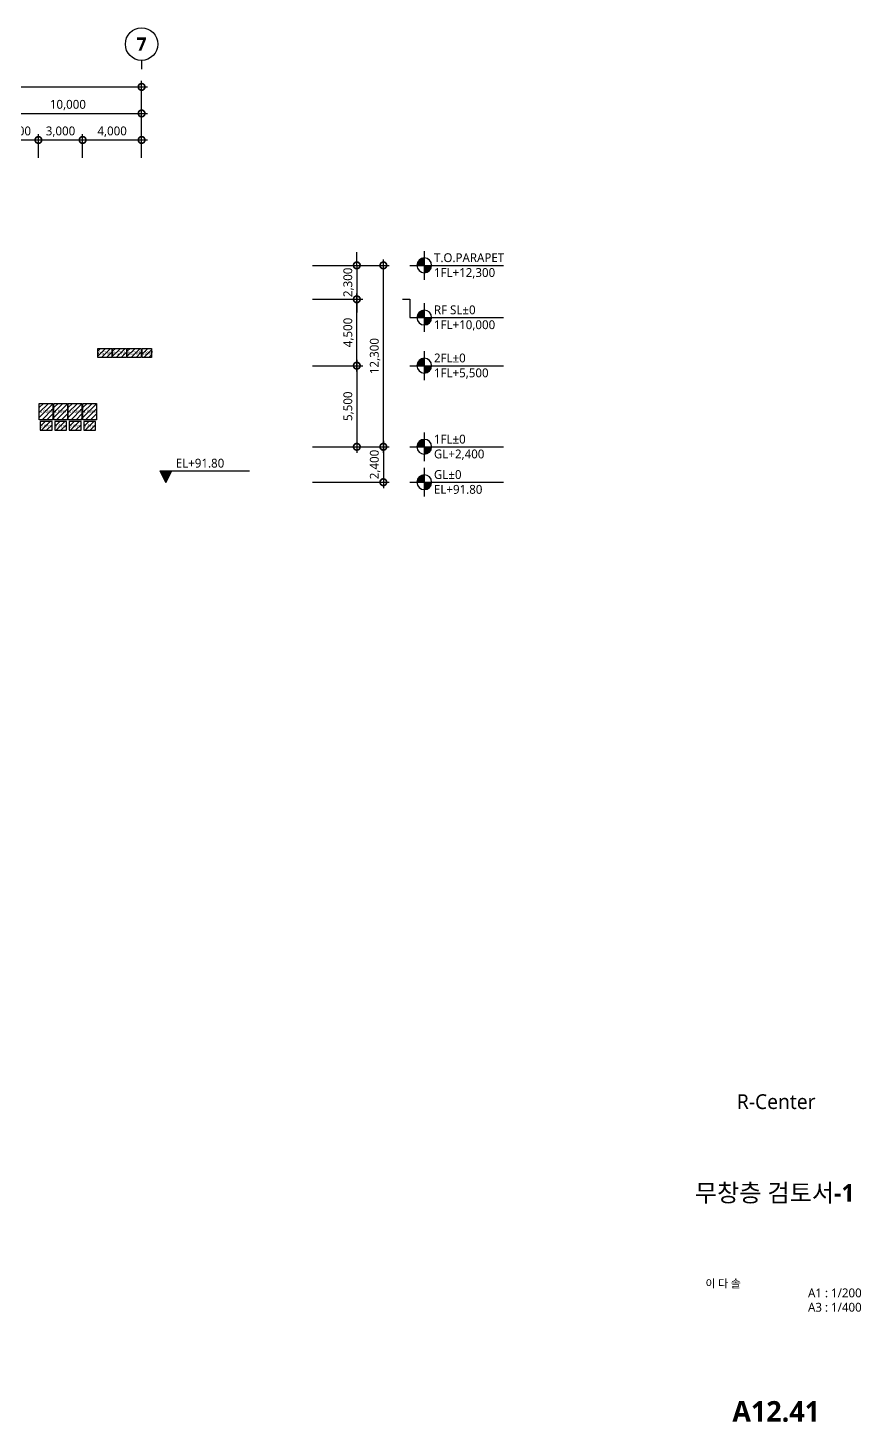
# Model space of a CAD drawing. Header units: millimetres. Extents: x 9300 to 329260, y 4200 to 100395.
# Drawn here: x 104535 to 161060, y 5875 to 100395 of the extents above; entities that cross this region are included whole.
import ezdxf
from ezdxf.enums import TextEntityAlignment as Align

# ---------------------------------------------------------------- set-up
doc = ezdxf.new("R2010")
doc.units = ezdxf.units.MM
doc.header["$LTSCALE"] = 200
doc.layers.get('DEFPOINTS').update_dxf_attribs({"color": 137})
for name, color, linetype in [('DIM', 7, 'Continuous'), ('SYM-BUB', 3, 'Continuous'), ('SYM-LEAD', 6, 'Continuous'), ('SYM-LEVEL', 7, 'Continuous'), ('TEXT', 3, 'Continuous'), ('XR-SHEET$0$TITLE', 7, 'Continuous'), ('XR-SHEET$1$SHT', 5, 'Continuous'), ('XR-SHEET$1$TEXT', 3, 'Continuous'), ('무창층 면적', 140, 'Continuous')]:
    doc.layers.add(name, color=color, linetype=linetype)
doc.styles.add('$0$스타일1', font='malgun.ttf')
doc.styles.get("Standard").update_dxf_attribs({"font": 'arial.ttf'})
doc.styles.add('XR-SHEET$0$굴림체(옥산)', font='GulimChe.ttf')
doc.styles.add('맑은고딕B', font='malgunbd.ttf')
doc.styles.add('스타일1', font='malgun.ttf')
doc.styles.add('스타일2', font='malgunbd.ttf')
doc.dimstyles.new('CJA', dxfattribs={"dimscale": 300, "dimtxt": 2.7, "dimasz": 1, "dimexe": 2, "dimexo": 3, "dimgap": 1, "dimtad": 1, "dimdec": 0, "dimzin": 1, "dimdsep": 46, "dimlunit": 6, "dimtxsty": '$0$스타일1', "dimblk": 'CJDOT', "dimcen": 0.09, "dimdle": 1, "dimclrd": 256, "dimclre": 256, "dimclrt": 3, "dimadec": 0, "dimazin": 0, "dimtfac": 1, "dimtdec": 0, "dimtix": 1, "dimtmove": 2, "dimatfit": 3, "dimldrblk": 'CJDOT', "dimfxl": 1, "dimtolj": 1, "dimtzin": 1, "dimarcsym": 0})
pattern_1 = [(45, (64000, -1e-10), (-168.3798, 168.3798), [])]
pattern_2 = [(45, (64985, -1e-10), (-168.3798, 168.3798), [])]
pattern_3 = [(45, (65970, -1e-10), (-168.3798, 168.3798), [])]
pattern_4 = [(45, (66955, -1e-10), (-168.3798, 168.3798), [])]

# ---------------------------------------------------------------- blocks, each defined once
blk = doc.blocks.new('XR-SHEET$0$TITLE')
at = {"layer": 'XR-SHEET$0$TITLE', "true_color": 0x000000, "style": 'XR-SHEET$0$굴림체(옥산)'}
for tag, height, p in [('동명칭', 6, (776.77, -457.26)), ('SCALE-A1', 3, (797.5, -522)), ('SCALE-A3', 3, (797.5, -527)), ('DATA', 3, (797.5, -540))]:
    blk.add_attdef(tag, text='', height=height, dxfattribs=at).set_placement(p, align=Align.MIDDLE)
for tag, height, p in [('TITLE1', 6, (776.5, -479.4)), ('TITLE4', 6, (776.5, -484.39)), ('TITLE2', 6, (776.5, -489)), ('TITLE5', 6, (776.5, -493.99)), ('TITLE3', 6, (776.5, -498.7)), ('NAME-1', 3, (760.16, -517.5)), ('NAME-2', 3, (760.16, -526.5)), ('A0.00', 7, (776.5, -561))]:
    blk.add_attdef(tag, text='', height=height, dxfattribs=at).set_placement(p, align=Align.MIDDLE_CENTER)
blk = doc.blocks.new('_DotSmall')
at = {"color": 0, "linetype": 'ByBlock', "const_width": 0.5}
blk.add_lwpolyline([(-0.0625, 0, 1), (0.0625, 0, 1)], format="xyb", close=True, dxfattribs=at)
blk = doc.blocks.new('*D106')
at = {"layer": 'DEFPOINTS', "color": 0, "transparency": 16777216}
for p in [(112250, 94595), (102250, 90995), (112250, 90995)]:
    blk.add_point(p, dxfattribs=at)
at = {"layer": 'DIM', "color": 7, "lineweight": -2, "transparency": 16777216}
for p, q in [((101850, 94595), (112650, 94595)), ((102250, 91595), (102250, 94995)), ((112250, 91595), (112250, 94995))]:
    blk.add_line(p, q, dxfattribs=at)
at = {"layer": 'DIM', "color": 7, "lineweight": -2, "transparency": 16777216, "xscale": 900, "yscale": 900, "zscale": 900, "rotation": 180}
blk.add_blockref('_DotSmall', (102250, 94595), dxfattribs=at)
at = {"layer": 'DIM', "color": 7, "lineweight": -2, "transparency": 16777216, "xscale": 900, "yscale": 900, "zscale": 900}
blk.add_blockref('_DotSmall', (112250, 94595), dxfattribs=at)
at = {"layer": 'DIM', "color": 3, "transparency": 16777216, "insert": (107250, 95157), "char_height": 600, "attachment_point": 5, "style": '스타일1'}
blk.add_mtext('\\A1;10,000', dxfattribs=at)
blk = doc.blocks.new('CJDOT')
blk.add_line((-2, 0), (2, 0))
at = {"const_width": 0.5}
blk.add_lwpolyline([(-0.25, 0, 1), (0.25, 0, 1)], format="xyb", close=True, dxfattribs=at)
blk = doc.blocks.new('NEW_BUB')
at = {"layer": 'SYM-BUB', "color": 6}
blk.add_line((0, 3), (0, 0), dxfattribs=at)
blk.add_circle((0, 8.5), 5.5, dxfattribs=at)
at = {"layer": 'SYM-BUB', "color": 3, "style": '스타일2'}
blk.add_attdef('X', text='', height=4.5, dxfattribs=at).set_placement((0, 8.5), align=Align.MIDDLE)
blk = doc.blocks.new('*D101')
at = {"layer": 'DEFPOINTS', "color": 0, "transparency": 16777216}
for p in [(112250, 96395), (41250, 90995), (112250, 90995)]:
    blk.add_point(p, dxfattribs=at)
at = {"layer": 'DIM', "color": 7, "lineweight": -2, "transparency": 16777216}
for p, q in [((41250, 91595), (41250, 96795)), ((112250, 91595), (112250, 96795)), ((40850, 96395), (112650, 96395))]:
    blk.add_line(p, q, dxfattribs=at)
at = {"layer": 'DIM', "color": 7, "lineweight": -2, "transparency": 16777216, "xscale": 900, "yscale": 900, "zscale": 900, "rotation": 180}
blk.add_blockref('_DotSmall', (41250, 96395), dxfattribs=at)
at = {"layer": 'DIM', "color": 7, "lineweight": -2, "transparency": 16777216, "xscale": 900, "yscale": 900, "zscale": 900}
blk.add_blockref('_DotSmall', (112250, 96395), dxfattribs=at)
at = {"layer": 'DIM', "color": 3, "transparency": 16777216, "insert": (76750, 96957), "char_height": 600, "attachment_point": 5, "style": '스타일1'}
blk.add_mtext('\\A1;71,000', dxfattribs=at)
blk = doc.blocks.new('*D115')
at = {"layer": 'DEFPOINTS', "color": 0, "transparency": 16777216}
for p in [(123250, 84295), (128650, 84295), (123250, 71995)]:
    blk.add_point(p, dxfattribs=at)
at = {"layer": 'DIM', "color": 7, "lineweight": -2, "transparency": 16777216}
for p, q in [((123850, 84295), (129050, 84295)), ((128650, 71595), (128650, 84695)), ((123850, 71995), (129050, 71995))]:
    blk.add_line(p, q, dxfattribs=at)
at = {"layer": 'DIM', "color": 7, "lineweight": -2, "transparency": 16777216, "xscale": 900, "yscale": 900, "zscale": 900}
for p, rotation in [((128650, 84295), 90), ((128650, 71995), 270)]:
    blk.add_blockref('_DotSmall', p, dxfattribs=dict(at, rotation=rotation))
at = {"layer": 'DIM', "color": 3, "transparency": 16777216, "insert": (128088, 78145), "char_height": 600, "attachment_point": 5, "rotation": 90, "style": '$0$스타일1'}
blk.add_mtext('\\A1;12,300', dxfattribs=at)
blk = doc.blocks.new('*D116')
at = {"layer": 'DEFPOINTS', "color": 0, "transparency": 16777216}
for p in [(123250, 77495), (123250, 71995), (126850, 71995)]:
    blk.add_point(p, dxfattribs=at)
at = {"layer": 'DIM', "color": 7, "lineweight": -2, "transparency": 16777216}
for p, q in [((126850, 77895), (126850, 71595)), ((123850, 77495), (127250, 77495)), ((123850, 71995), (127250, 71995))]:
    blk.add_line(p, q, dxfattribs=at)
at = {"layer": 'DIM', "color": 7, "lineweight": -2, "transparency": 16777216, "xscale": 900, "yscale": 900, "zscale": 900}
for p, rotation in [((126850, 77495), 90), ((126850, 71995), 270)]:
    blk.add_blockref('_DotSmall', p, dxfattribs=dict(at, rotation=rotation))
at = {"layer": 'DIM', "color": 3, "transparency": 16777216, "insert": (126290, 74745), "char_height": 600, "attachment_point": 5, "rotation": 90, "style": '$0$스타일1'}
blk.add_mtext('\\A1;5,500', dxfattribs=at)
blk = doc.blocks.new('*D117')
at = {"layer": 'DEFPOINTS', "color": 0, "transparency": 16777216}
for p in [(123250, 81995), (126850, 81995), (123250, 77495)]:
    blk.add_point(p, dxfattribs=at)
at = {"layer": 'DIM', "color": 7, "lineweight": -2, "transparency": 16777216}
for p, q in [((126850, 77095), (126850, 82395)), ((123850, 81995), (127250, 81995)), ((123850, 77495), (127250, 77495))]:
    blk.add_line(p, q, dxfattribs=at)
at = {"layer": 'DIM', "color": 7, "lineweight": -2, "transparency": 16777216, "xscale": 900, "yscale": 900, "zscale": 900}
for p, rotation in [((126850, 81995), 90), ((126850, 77495), 270)]:
    blk.add_blockref('_DotSmall', p, dxfattribs=dict(at, rotation=rotation))
at = {"layer": 'DIM', "color": 3, "transparency": 16777216, "insert": (126290, 79745), "char_height": 600, "attachment_point": 5, "rotation": 90, "style": '$0$스타일1'}
blk.add_mtext('\\A1;4,500', dxfattribs=at)
blk = doc.blocks.new('*D118')
at = {"layer": 'DEFPOINTS', "color": 0, "transparency": 16777216}
for p in [(123250, 71995), (123250, 69595), (128650, 69595)]:
    blk.add_point(p, dxfattribs=at)
at = {"layer": 'DIM', "color": 7, "lineweight": -2, "transparency": 16777216}
for p, q in [((123850, 71995), (129050, 71995)), ((128650, 72395), (128650, 69195)), ((123850, 69595), (129050, 69595))]:
    blk.add_line(p, q, dxfattribs=at)
at = {"layer": 'DIM', "color": 7, "lineweight": -2, "transparency": 16777216, "xscale": 900, "yscale": 900, "zscale": 900}
for p, rotation in [((128650, 71995), 90), ((128650, 69595), 270)]:
    blk.add_blockref('_DotSmall', p, dxfattribs=dict(at, rotation=rotation))
at = {"layer": 'DIM', "color": 3, "transparency": 16777216, "insert": (128090, 70795), "char_height": 600, "attachment_point": 5, "rotation": 90, "style": '$0$스타일1'}
blk.add_mtext('\\A1;2,400', dxfattribs=at)
blk = doc.blocks.new('*D119')
at = {"layer": 'DEFPOINTS', "color": 0, "transparency": 16777216}
for p in [(123250, 84295), (123250, 81995), (126850, 81995)]:
    blk.add_point(p, dxfattribs=at)
at = {"layer": 'DIM', "color": 7, "lineweight": -2, "transparency": 16777216}
for p, q in [((126850, 84295), (126850, 85195)), ((123850, 84295), (127250, 84295)), ((126850, 84295), (126850, 81995)), ((123850, 81995), (127250, 81995)), ((126850, 81995), (126850, 81095))]:
    blk.add_line(p, q, dxfattribs=at)
at = {"layer": 'DIM', "color": 7, "lineweight": -2, "transparency": 16777216, "xscale": 900, "yscale": 900, "zscale": 900}
for p, rotation in [((126850, 84295), 270), ((126850, 81995), 90)]:
    blk.add_blockref('_DotSmall', p, dxfattribs=dict(at, rotation=rotation))
at = {"layer": 'DIM', "color": 3, "transparency": 16777216, "insert": (126290, 83145), "char_height": 600, "attachment_point": 5, "rotation": 90, "style": '$0$스타일1'}
blk.add_mtext('\\A1;2,300', dxfattribs=at)
blk = doc.blocks.new('LEVEL1')
at = {"layer": 'SYM-LEVEL'}
h = blk.add_hatch(color=6, dxfattribs=at)
edge = h.paths.add_edge_path()
edge.add_ellipse((4.87, 0), major_axis=(1.77, 1.77), ratio=1, start_angle=405, end_angle=495)
edge.add_line((2.37, 0), (4.87, 0))
edge.add_line((4.87, 0), (4.87, 2.5))
edge = h.paths.add_edge_path()
edge.add_ellipse((4.87, 0), major_axis=(1.77, 1.77), ratio=1, start_angle=225, end_angle=315)
edge.add_line((7.37, 0), (4.87, 0))
edge.add_line((4.87, 0), (4.87, -2.5))
at = {"layer": 'SYM-LEVEL', "color": 6}
for p, q in [((4.87, 4.87), (4.87, -4.87)), ((0, 0), (9.74, 0)), ((9.07, 0), (31.8, 0))]:
    blk.add_line(p, q, dxfattribs=at)
blk.add_ellipse((4.87, 0), major_axis=(1.77, 1.77), ratio=1, start_param=5.497787, end_param=11.780972, dxfattribs=at)
at = {"layer": 'SYM-LEVEL', "color": 3, "style": '스타일1'}
for tag, p in [('1층-바닥마감', (8.16, 1.11)), ('EL-+100', (8.16, -3.93))]:
    blk.add_attdef(tag, p, '', height=3, dxfattribs=at)
blk = doc.blocks.new('LEVEL2')
at = {"layer": 'SYM-LEVEL'}
blk.add_hatch(color=6, dxfattribs=at).paths.add_polyline_path([(2, 4), (-2, 4), (0, 0)])
at = {"layer": 'SYM-LEVEL', "color": 6}
for p, q in [((-2, 4), (6.35, 4)), ((-2, 4), (0, 0)), ((0, 0), (2, 4)), ((5.68, 4), (28.41, 4))]:
    blk.add_line(p, q, dxfattribs=at)
at = {"layer": 'SYM-LEVEL', "color": 3, "style": '스타일1'}
for tag, p in [('1층-바닥마감', (3.37, 5.11)), ('EL-+100', (3.37, 0.07))]:
    blk.add_attdef(tag, p, '', height=3, dxfattribs=at)
blk = doc.blocks.new('*D164')
at = {"layer": 'DEFPOINTS', "color": 0, "transparency": 16777216}
for p in [(108250, 92795), (105250, 90995), (108250, 90995)]:
    blk.add_point(p, dxfattribs=at)
at = {"layer": 'DIM', "color": 7, "lineweight": -2, "transparency": 16777216}
for p, q in [((104850, 92795), (108650, 92795)), ((105250, 91595), (105250, 93195)), ((108250, 91595), (108250, 93195))]:
    blk.add_line(p, q, dxfattribs=at)
at = {"layer": 'DIM', "color": 7, "lineweight": -2, "transparency": 16777216, "xscale": 900, "yscale": 900, "zscale": 900, "rotation": 180}
blk.add_blockref('_DotSmall', (105250, 92795), dxfattribs=at)
at = {"layer": 'DIM', "color": 7, "lineweight": -2, "transparency": 16777216, "xscale": 900, "yscale": 900, "zscale": 900}
blk.add_blockref('_DotSmall', (108250, 92795), dxfattribs=at)
at = {"layer": 'DIM', "color": 3, "transparency": 16777216, "insert": (106750, 93355), "char_height": 600, "attachment_point": 5, "style": '스타일1'}
blk.add_mtext('\\A1;3,000', dxfattribs=at)
blk = doc.blocks.new('*D165')
at = {"layer": 'DEFPOINTS', "color": 0, "transparency": 16777216}
for p in [(112250, 92795), (108250, 90995), (112250, 90995)]:
    blk.add_point(p, dxfattribs=at)
at = {"layer": 'DIM', "color": 7, "lineweight": -2, "transparency": 16777216}
for p, q in [((107850, 92795), (112650, 92795)), ((108250, 91595), (108250, 93195)), ((112250, 91595), (112250, 93195))]:
    blk.add_line(p, q, dxfattribs=at)
at = {"layer": 'DIM', "color": 7, "lineweight": -2, "transparency": 16777216, "xscale": 900, "yscale": 900, "zscale": 900, "rotation": 180}
blk.add_blockref('_DotSmall', (108250, 92795), dxfattribs=at)
at = {"layer": 'DIM', "color": 7, "lineweight": -2, "transparency": 16777216, "xscale": 900, "yscale": 900, "zscale": 900}
blk.add_blockref('_DotSmall', (112250, 92795), dxfattribs=at)
at = {"layer": 'DIM', "color": 3, "transparency": 16777216, "insert": (110250, 93355), "char_height": 600, "attachment_point": 5, "style": '스타일1'}
blk.add_mtext('\\A1;4,000', dxfattribs=at)
blk = doc.blocks.new('*D166')
at = {"layer": 'DEFPOINTS', "color": 0, "transparency": 16777216}
for p in [(105250, 92795), (102250, 90995), (105250, 90995)]:
    blk.add_point(p, dxfattribs=at)
at = {"layer": 'DIM', "color": 7, "lineweight": -2, "transparency": 16777216}
for p, q in [((101850, 92795), (105650, 92795)), ((102250, 91595), (102250, 93195)), ((105250, 91595), (105250, 93195))]:
    blk.add_line(p, q, dxfattribs=at)
at = {"layer": 'DIM', "color": 7, "lineweight": -2, "transparency": 16777216, "xscale": 900, "yscale": 900, "zscale": 900, "rotation": 180}
blk.add_blockref('_DotSmall', (102250, 92795), dxfattribs=at)
at = {"layer": 'DIM', "color": 7, "lineweight": -2, "transparency": 16777216, "xscale": 900, "yscale": 900, "zscale": 900}
blk.add_blockref('_DotSmall', (105250, 92795), dxfattribs=at)
at = {"layer": 'DIM', "color": 3, "transparency": 16777216, "insert": (103750, 93355), "char_height": 600, "attachment_point": 5, "style": '스타일1'}
blk.add_mtext('\\A1;3,000', dxfattribs=at)

msp = doc.modelspace()

# ---------------------------------------------------------------- hatches: boundary and pattern name
at = {"layer": '무창층 면적', "ltscale": 0.01}
h = msp.add_hatch(dxfattribs=at)
h.set_pattern_fill('ANSI31', color=256, scale=75)
h.set_pattern_definition([(45, (17000, 1e-10), (-168.3798, 168.3798), [])])
h.paths.add_polyline_path([(110220, 78664.9), (109280, 78664.9), (109280, 78054.9), (110220, 78054.9)])
h.paths.add_polyline_path([(109262.7, 78185), (110188, 78185), (110188, 78491.3), (109262.7, 78491.3)], flags=9)
h = msp.add_hatch(dxfattribs=at)
h.set_pattern_fill('ANSI31', color=256, scale=75)
h.set_pattern_definition([(45, (18000, 2e-10), (-168.3798, 168.3798), [])])
h.paths.add_polyline_path([(111220, 78664.9), (110280, 78664.9), (110280, 78054.9), (111220, 78054.9)])
h.paths.add_polyline_path([(110262.7, 78185), (111188, 78185), (111188, 78491.3), (110262.7, 78491.3)], flags=9)
h = msp.add_hatch(dxfattribs=at)
h.set_pattern_fill('ANSI31', color=256, scale=75)
h.set_pattern_definition([(45, (19000, 2e-10), (-168.3798, 168.3798), [])])
h.paths.add_polyline_path([(112220, 78664.9), (111280, 78664.9), (111280, 78054.9), (112220, 78054.9)])
h.paths.add_polyline_path([(111262.7, 78185), (112188, 78185), (112188, 78491.3), (111262.7, 78491.3)], flags=9)
h = msp.add_hatch(dxfattribs=at)
h.set_pattern_fill('ANSI31', color=256, scale=75)
h.paths.add_polyline_path([(112925, 78664.9), (112280, 78664.9), (112280, 78054.9), (112925, 78054.9)])
h.paths.add_polyline_path([(112146.3, 78192.6), (113071.7, 78192.6), (113071.7, 78499.2), (112146.3, 78499.2)], flags=9)
h = msp.add_hatch(dxfattribs=at)
h.set_pattern_fill('ANSI31', color=256, scale=75)
h.set_pattern_definition(pattern_1)
h.paths.add_polyline_path([(106235, 74934.9), (105310, 74934.9), (105310, 73824.9), (106235, 73824.9)])
h.paths.add_polyline_path([(105306.5, 74248.8), (106231.9, 74248.8), (106231.9, 74555.3), (105306.5, 74555.3)], flags=9)
h = msp.add_hatch(dxfattribs=at)
h.set_pattern_fill('ANSI31', color=256, scale=75)
h.set_pattern_definition(pattern_2)
h.paths.add_polyline_path([(107220, 74934.9), (106295, 74934.9), (106295, 73824.9), (107220, 73824.9)])
h.paths.add_polyline_path([(106291.5, 74248.8), (107216.9, 74248.8), (107216.9, 74555.3), (106291.5, 74555.3)], flags=9)
h = msp.add_hatch(dxfattribs=at)
h.set_pattern_fill('ANSI31', color=256, scale=75)
h.set_pattern_definition(pattern_3)
h.paths.add_polyline_path([(108205, 74934.9), (107280, 74934.9), (107280, 73824.9), (108205, 73824.9)])
h.paths.add_polyline_path([(107276.5, 74248.8), (108201.9, 74248.8), (108201.9, 74555.3), (107276.5, 74555.3)], flags=9)
h = msp.add_hatch(dxfattribs=at)
h.set_pattern_fill('ANSI31', color=256, scale=75)
h.set_pattern_definition(pattern_4)
h.paths.add_polyline_path([(109190, 74934.9), (108265, 74934.9), (108265, 73824.9), (109190, 73824.9)])
h.paths.add_polyline_path([(108261.5, 74248.8), (109186.9, 74248.8), (109186.9, 74555.3), (108261.5, 74555.3)], flags=9)
h = msp.add_hatch(dxfattribs=at)
h.set_pattern_fill('ANSI31', color=256, scale=75)
h.set_pattern_definition(pattern_1)
h.paths.add_polyline_path([(106175, 73704.9), (105370, 73704.9), (105370, 73114.9), (106175, 73114.9)])
h = msp.add_hatch(dxfattribs=at)
h.set_pattern_fill('ANSI31', color=256, scale=75)
h.set_pattern_definition(pattern_2)
h.paths.add_polyline_path([(107160, 73704.9), (106355, 73704.9), (106355, 73114.9), (107160, 73114.9)])
h = msp.add_hatch(dxfattribs=at)
h.set_pattern_fill('ANSI31', color=256, scale=75)
h.set_pattern_definition(pattern_3)
h.paths.add_polyline_path([(108145, 73704.9), (107340, 73704.9), (107340, 73114.9), (108145, 73114.9)])
h = msp.add_hatch(dxfattribs=at)
h.set_pattern_fill('ANSI31', color=256, scale=75)
h.set_pattern_definition(pattern_4)
h.paths.add_polyline_path([(109130, 73704.9), (108325, 73704.9), (108325, 73114.9), (109130, 73114.9)])

# ---------------------------------------------------------------- linework, layer by layer
at = {"layer": 'SYM-LEAD'}
msp.add_lwpolyline([(129950, 81994.9), (130450, 81994.9), (130450, 80757.9), (131218, 80757.9)], dxfattribs=at)
at = {"layer": '무창층 면적'}
for points in [[(109280, 78664.9), (110220, 78664.9), (110220, 78054.9), (109280, 78054.9)], [(110280, 78664.9), (111220, 78664.9), (111220, 78054.9), (110280, 78054.9)], [(111280, 78664.9), (112220, 78664.9), (112220, 78054.9), (111280, 78054.9)], [(112280, 78664.9), (112925, 78664.9), (112925, 78054.9), (112280, 78054.9)], [(105310, 74934.9), (106235, 74934.9), (106235, 73824.9), (105310, 73824.9)], [(106295, 74934.9), (107220, 74934.9), (107220, 73824.9), (106295, 73824.9)], [(107280, 74934.9), (108205, 74934.9), (108205, 73824.9), (107280, 73824.9)], [(108265, 74934.9), (109190, 74934.9), (109190, 73824.9), (108265, 73824.9)], [(106175, 73704.9), (105370, 73704.9), (105370, 73114.9), (106175, 73114.9)], [(107160, 73704.9), (106355, 73704.9), (106355, 73114.9), (107160, 73114.9)], [(108145, 73704.9), (107340, 73704.9), (107340, 73114.9), (108145, 73114.9)], [(109130, 73704.9), (108325, 73704.9), (108325, 73114.9), (109130, 73114.9)]]:
    msp.add_lwpolyline(points, close=True, dxfattribs=at)

# ---------------------------------------------------------------- block references
at = {"layer": 'SYM-BUB', "xscale": 200.0000000000001, "yscale": 200.0000000000001, "zscale": 200.0000000000001}
msp.add_blockref('NEW_BUB', (112250, 97594.9), dxfattribs=at).add_auto_attribs({'X': '7'})
at = {"layer": 'SYM-LEVEL', "xscale": 200.000000000167, "yscale": 200.000000000167, "zscale": 200.000000000167}
for p, values in [((130450, 84294.9), {'EL-+100': '1FL+12,300', '1층-바닥마감': 'T.O.PARAPET'}), ((130450, 80757.9), {'EL-+100': '1FL+10,000', '1층-바닥마감': 'RF SL±0'}), ((130450, 77494.9), {'EL-+100': '1FL+5,500', '1층-바닥마감': '2FL±0'}), ((130450, 71994.9), {'EL-+100': 'GL+2,400', '1층-바닥마감': '1FL±0'}), ((130450, 69594.9), {'EL-+100': 'EL+91.80', '1층-바닥마감': 'GL±0'})]:
    msp.add_blockref('LEVEL1', p, dxfattribs=at).add_auto_attribs(values)
at = {"layer": 'SYM-LEVEL'}
ref = msp.add_blockref('LEVEL2', (113894.7, 69564.9), dxfattribs=dict(at, xscale=200.000000000167, yscale=200.000000000167, zscale=200.000000000167))
ref.add_attrib('1층-바닥마감', 'EL+91.80', (114568.9, 70586), dxfattribs={"color": 3, "height": 600, "style": '스타일1'})
at = {"layer": 'TEXT'}
ref = msp.add_blockref('XR-SHEET$0$TITLE', (0, 0), dxfattribs=dict(at, xscale=200, yscale=200, zscale=200))
ref.add_attrib('TITLE2', '무창층 검토서-1', dxfattribs={"layer": 'XR-SHEET$1$SHT', "color": 4, "true_color": 0x000004, "height": 1200, "style": '맑은고딕B'}).set_placement((155200.1, 21417.2), align=Align.MIDDLE_CENTER)
ref.add_attrib('NAME-1', '이 다 솔', dxfattribs={"layer": 'XR-SHEET$1$TEXT', "color": 3, "true_color": 0x000003, "height": 540, "style": '스타일1'}).set_placement((150500, 15266.5, 2754.3), align=Align.MIDDLE_LEFT)
ref.add_attrib('SCALE-A1', 'A1 : 1/200', dxfattribs={"layer": 'XR-SHEET$1$SHT', "color": 3, "true_color": 0x000003, "height": 600, "style": '스타일1'}).set_placement((159278.2, 14634.4), align=Align.MIDDLE_CENTER)
ref.add_attrib('SCALE-A3', 'A3 : 1/400', dxfattribs={"layer": 'XR-SHEET$1$SHT', "color": 3, "true_color": 0x000003, "height": 600, "style": '스타일1'}).set_placement((159278.2, 13661.5), align=Align.MIDDLE_CENTER)
ref.add_attrib('A0.00', 'A12.41', dxfattribs={"layer": 'XR-SHEET$1$SHT', "color": 4, "true_color": 0x000004, "height": 1400, "style": '맑은고딕B'}).set_placement((155300, 6600), align=Align.MIDDLE_CENTER)

# ---------------------------------------------------------------- texts
at = {"layer": 'TEXT', "style": '스타일1'}
msp.add_text('R-Center', height=1000, dxfattribs=at).set_placement((155300, 27600), align=Align.MIDDLE_CENTER)
at = {"layer": '무창층 면적'}
for s, p in [('0.57㎡', (109725.4, 78339.4)), ('0.57㎡', (110725.4, 78339.4)), ('0.57㎡', (111725.4, 78339.4)), ('0.39㎡', (112609, 78347.2)), ('1.03㎡', (105769.2, 74403.4)), ('1.03㎡', (106754.2, 74403.4)), ('1.03㎡', (107739.2, 74403.4)), ('1.03㎡', (108724.2, 74403.4)), ('0.47㎡', (105779.4, 73410.2)), ('0.47㎡', (106764.4, 73410.2)), ('0.47㎡', (107749.4, 73410.2)), ('0.47㎡', (108734.4, 73410.2))]:
    msp.add_text(s, height=200, dxfattribs=at).set_placement(p, align=Align.MIDDLE_CENTER)

# ---------------------------------------------------------------- dimensions: what is measured, and where the dimension line sits
at = {"layer": 'DIM'}
for base, p1, p2, angle, override, picture, middle in [((112250, 96394.9), (41250, 90994.9), (112250, 90994.9), 180, {"dimscale": 200, "dimtxt": 3, "dimasz": 4.5, "dimlunit": 6, "dimtxsty": '스타일1', "dimblk1": 'DotSmall', "dimblk2": 'DotSmall', "dimsah": 1, "dimdle": 2, "dimclrd": 7, "dimclre": 7}, '*D101', (76750, 96956.9)), ((112250, 94594.9), (102250, 90994.9), (112250, 90994.9), 0, {"dimscale": 200, "dimtxt": 3, "dimasz": 4.5, "dimtxsty": '스타일1', "dimblk1": 'DotSmall', "dimblk2": 'DotSmall', "dimsah": 1, "dimdle": 2, "dimclrd": 7, "dimclre": 7}, '*D106', (107250, 95156.9)), ((126850, 81994.9), (123250, 84294.9), (123250, 81994.9), 270, {"dimscale": 200, "dimtxt": 3, "dimasz": 4.5, "dimblk1": 'DotSmall', "dimblk2": 'DotSmall', "dimsah": 1, "dimdle": 2, "dimclrd": 7, "dimclre": 7}, '*D119', (126289.7, 83144.9)), ((128650, 84294.9), (123250, 71994.9), (123250, 84294.9), 270, {"dimscale": 200, "dimtxt": 3, "dimasz": 4.5, "dimblk1": 'DotSmall', "dimblk2": 'DotSmall', "dimsah": 1, "dimdle": 2, "dimclrd": 7, "dimclre": 7}, '*D115', (128088, 78144.9)), ((126850, 81994.9), (123250, 77494.9), (123250, 81994.9), 90, {"dimscale": 200, "dimtxt": 3, "dimasz": 4.5, "dimblk1": 'DotSmall', "dimblk2": 'DotSmall', "dimsah": 1, "dimdle": 2, "dimclrd": 7, "dimclre": 7}, '*D117', (126289.7, 79744.9)), ((126850, 71994.9), (123250, 77494.9), (123250, 71994.9), 270, {"dimscale": 200, "dimtxt": 3, "dimasz": 4.5, "dimblk1": 'DotSmall', "dimblk2": 'DotSmall', "dimsah": 1, "dimdle": 2, "dimclrd": 7, "dimclre": 7}, '*D116', (126289.7, 74744.9)), ((128650, 69594.9), (123250, 71994.9), (123250, 69594.9), 90, {"dimscale": 200, "dimtxt": 3, "dimasz": 4.5, "dimblk1": 'DotSmall', "dimblk2": 'DotSmall', "dimsah": 1, "dimdle": 2, "dimclrd": 7, "dimclre": 7}, '*D118', (128089.7, 70794.9))]:
    dim = msp.add_linear_dim(base=base, p1=p1, p2=p2, angle=angle, dimstyle='CJA', override=override, dxfattribs=at)
    dim.commit()
    dim.dimension.update_dxf_attribs({"geometry": picture, "text_midpoint": middle})
for base, p1, p2, picture, middle in [((105250, 92794.9), (102250, 90994.9), (105250, 90994.9), '*D166', (103750, 93355.3)), ((108250, 92794.9), (105250, 90994.9), (108250, 90994.9), '*D164', (106750, 93355.3)), ((112250, 92794.9), (108250, 90994.9), (112250, 90994.9), '*D165', (110250, 93355.3))]:
    dim = msp.add_linear_dim(base=base, p1=p1, p2=p2, dimstyle='CJA', override={"dimscale": 200, "dimtxt": 3, "dimasz": 4.5, "dimtxsty": '스타일1', "dimblk1": 'DotSmall', "dimblk2": 'DotSmall', "dimsah": 1, "dimdle": 2, "dimclrd": 7, "dimclre": 7}, dxfattribs=at)
    dim.commit()
    dim.dimension.update_dxf_attribs({"geometry": picture, "text_midpoint": middle})

doc.saveas('drawing.dxf')
